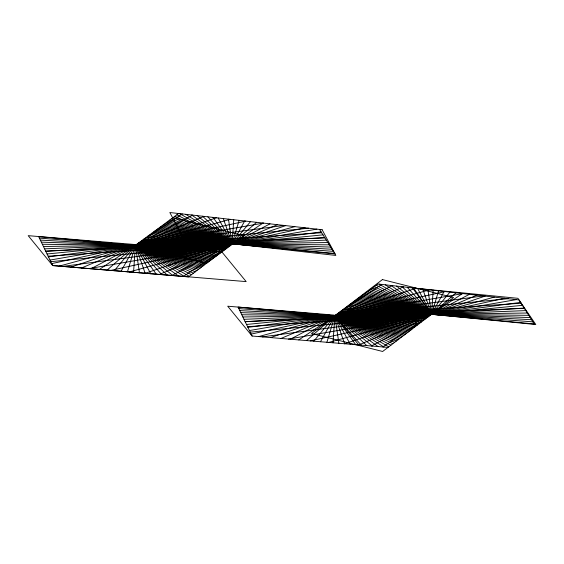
<?xml version="1.0" encoding="UTF-8"?>
<svg xmlns="http://www.w3.org/2000/svg" width="564" height="564" viewBox="0 0 564 564"><rect width="100%" height="100%" fill="white"/><g stroke="black" fill="none" stroke-linecap="round" stroke-linejoin="round"><path stroke-width="0.85" d="M133.548 272.313L135.423 245.277L178.605 213.516M219.741 253.201L38.634 236.598L52.671 265.566L246.172 281.605L221.701 251.706L28.2 235.667L52.671 265.566L188.573 276.903L232.079 243.817L233.75 219.748M333 342.785L334.868 315.755L378.049 283.995L519.028 299.921L534.468 324.399M456.043 292.808L431.531 314.296L413.659 288.077L517.928 298.314L535.8 324.533L431.531 314.296L433.194 290.227M127.45 271.806L135.423 245.277L217.916 254.59M150.01 234.553L232.079 243.817L239.136 220.355M326.894 342.277L334.868 315.755L419.186 323.68M349.454 305.032L431.531 314.296L438.588 290.834M121.056 271.27L135.423 245.277L216.202 255.894M151.758 233.263L232.079 243.817L244.706 220.989M320.5 341.742L334.868 315.755L417.36 325.068M351.203 303.742L431.531 314.296L444.15 291.461M114.302 270.706L135.423 245.277L214.588 257.121M153.415 232.051L232.079 243.817L250.501 221.638M313.753 341.185L334.868 315.755L415.654 326.366M352.86 302.523L431.531 314.296L449.945 292.117M107.104 270.107L135.423 245.277L213.037 258.298M154.994 230.887L232.079 243.817L256.592 222.329M306.548 340.578L334.868 315.755L414.032 327.599M99.342 269.458L182.214 213.925M183.356 276.466L263.057 223.062M298.786 339.93L381.666 284.404M382.801 346.945L462.508 293.534M90.882 268.753L192.684 215.11M171.928 275.514L269.987 223.845M290.326 339.225L392.128 285.581M371.38 345.993L469.431 294.316M81.547 267.971L204.013 216.386M159.33 274.464L277.488 224.691M280.999 338.449L403.457 286.864M476.932 295.169L358.774 344.935L334.339 315.107L227.715 306.21L252.115 336.038L388.025 347.382M71.113 267.103L216.435 217.789M145.237 273.286L285.708 225.621M270.558 337.575L415.879 288.267M344.682 343.765L485.153 296.093M59.269 266.116L230.211 219.347M129.234 271.954L294.831 226.65M258.714 336.588L429.662 289.825M328.685 342.426L494.275 297.129M51.733 263.628L245.721 221.102M110.763 270.41L305.096 227.814M251.177 334.099L445.165 291.574M310.214 340.889L504.547 298.286M50.006 260.074L263.458 223.104M89.013 268.598L316.841 229.139M249.457 330.546L462.903 293.583M288.458 339.07L516.286 299.611M48.462 256.881L284.108 225.438M62.794 266.405L321.149 231.931M247.913 327.36L483.552 295.917M262.239 336.884L520.593 302.41M47.059 253.983L308.67 228.216M50.788 261.675L322.996 234.864M246.503 324.462L508.115 298.687M250.233 332.154L522.447 305.336M45.762 251.318L321.663 232.742M48.13 256.197L324.716 237.578M245.213 321.79L521.108 303.221M247.582 326.676L524.16 308.057M44.563 248.83L324.892 237.874M45.663 251.107L326.323 240.13M244.008 319.309L524.344 308.346M245.107 321.579L525.768 310.609M135.677 245.093L327.846 242.548M43.428 246.496L231.839 244M335.122 315.572L527.291 313.02M242.88 316.975L431.284 314.479M138.772 242.816L329.305 244.854M42.356 244.282L228.843 246.278M338.217 313.295L528.75 315.332M241.808 314.761L428.295 316.757M141.493 240.821L330.708 247.081M41.327 242.167L226.206 248.287M340.938 311.293L530.153 317.56M240.779 312.639L425.651 318.759M143.919 239.03L332.069 249.246M40.34 240.116L223.845 250.078M343.37 309.509L531.521 319.725M239.785 310.595L423.289 320.556M146.118 237.409L333.409 251.368M39.374 238.121L221.701 251.706M345.57 307.888L532.853 321.847M238.819 308.6L421.153 322.185M148.135 235.928L334.734 253.462M347.586 306.407L534.178 323.94M156.517 229.767L232.079 243.817L335.023 253.927L319.584 229.449M354.439 301.359L431.531 314.296L427.935 289.628M412.488 328.777L334.868 315.755L238.078 307.077L252.115 336.038M139.435 272.8L135.423 245.277L211.549 259.433M355.962 300.238L431.531 314.296L422.753 289.043M410.994 329.912L334.868 315.755L338.879 343.279M157.99 228.681L232.079 243.817L228.49 219.156M145.152 273.279L135.423 245.277L210.097 260.54M357.442 299.153L431.531 314.296L417.621 288.465M409.542 331.012L334.868 315.755L344.597 343.758M159.443 227.616L232.079 243.817L223.309 218.571M150.757 273.744L135.423 245.277L208.673 261.618M358.887 298.088L431.531 314.296L412.481 287.887M408.124 332.097L334.868 315.755L350.202 344.223M160.867 226.566L232.079 243.817L218.169 217.986M360.318 297.038L431.531 314.296L407.3 287.295M156.291 274.21L135.423 245.277L207.27 262.683M406.714 333.162L334.868 315.755L355.736 344.689M161.805 274.668L135.423 245.277L206.318 263.388L243.944 235.71L173.049 217.605L232.079 243.817L213.03 217.408M162.291 225.515L232.079 243.817L207.855 216.823M361.736 295.994L431.531 314.296L402.04 286.702M167.332 275.133L135.423 245.277L205.874 263.748M405.319 334.226L334.868 315.755L361.249 345.147M163.715 224.472L232.079 243.817L202.589 216.231M363.16 294.944L431.531 314.296L396.647 286.096M172.929 275.599L135.423 245.277L204.464 264.819M403.916 335.291L334.868 315.755L366.776 345.605M165.153 223.407L232.079 243.817L197.203 215.617M364.605 293.886L431.531 314.296L391.078 285.462M178.633 276.071L135.423 245.277L203.047 265.898M402.492 336.377L334.868 315.755L372.374 346.07M166.627 222.329L232.079 243.817L191.633 214.99M366.071 292.808L431.531 314.296L385.275 284.813M184.498 276.564L135.423 245.277L201.595 267.005M401.046 337.476L334.868 315.755L378.077 346.55M168.135 221.222L232.079 243.817L185.831 214.334M367.58 291.694L431.531 314.296L379.177 284.122M189.314 276.339L135.423 245.277L200.107 268.133M399.552 338.611L334.868 315.755L383.943 347.036M369.145 290.545L431.531 314.296L376.308 285.278M169.693 220.073L232.079 243.817L179.733 213.643M398.008 339.789L334.868 315.755L388.765 346.818M191.45 274.717L135.423 245.277L198.556 269.31M370.774 289.346L431.531 314.296L374.334 286.731M171.329 218.867L232.079 243.817L176.856 214.799M396.386 341.016L334.868 315.755L390.901 345.189M193.41 273.223L135.423 245.277L196.942 270.544M372.501 288.077L431.531 314.296M394.68 342.313L334.868 315.755L392.861 343.702M135.423 245.277L195.236 271.841M174.882 216.252L232.079 243.817M382.434 279.582L311.511 333.521L382.639 351.478L453.562 297.538L382.434 279.582M322.143 229.738L169.834 212.522L183.519 238.227L335.827 255.436L322.143 229.738"/></g></svg>
